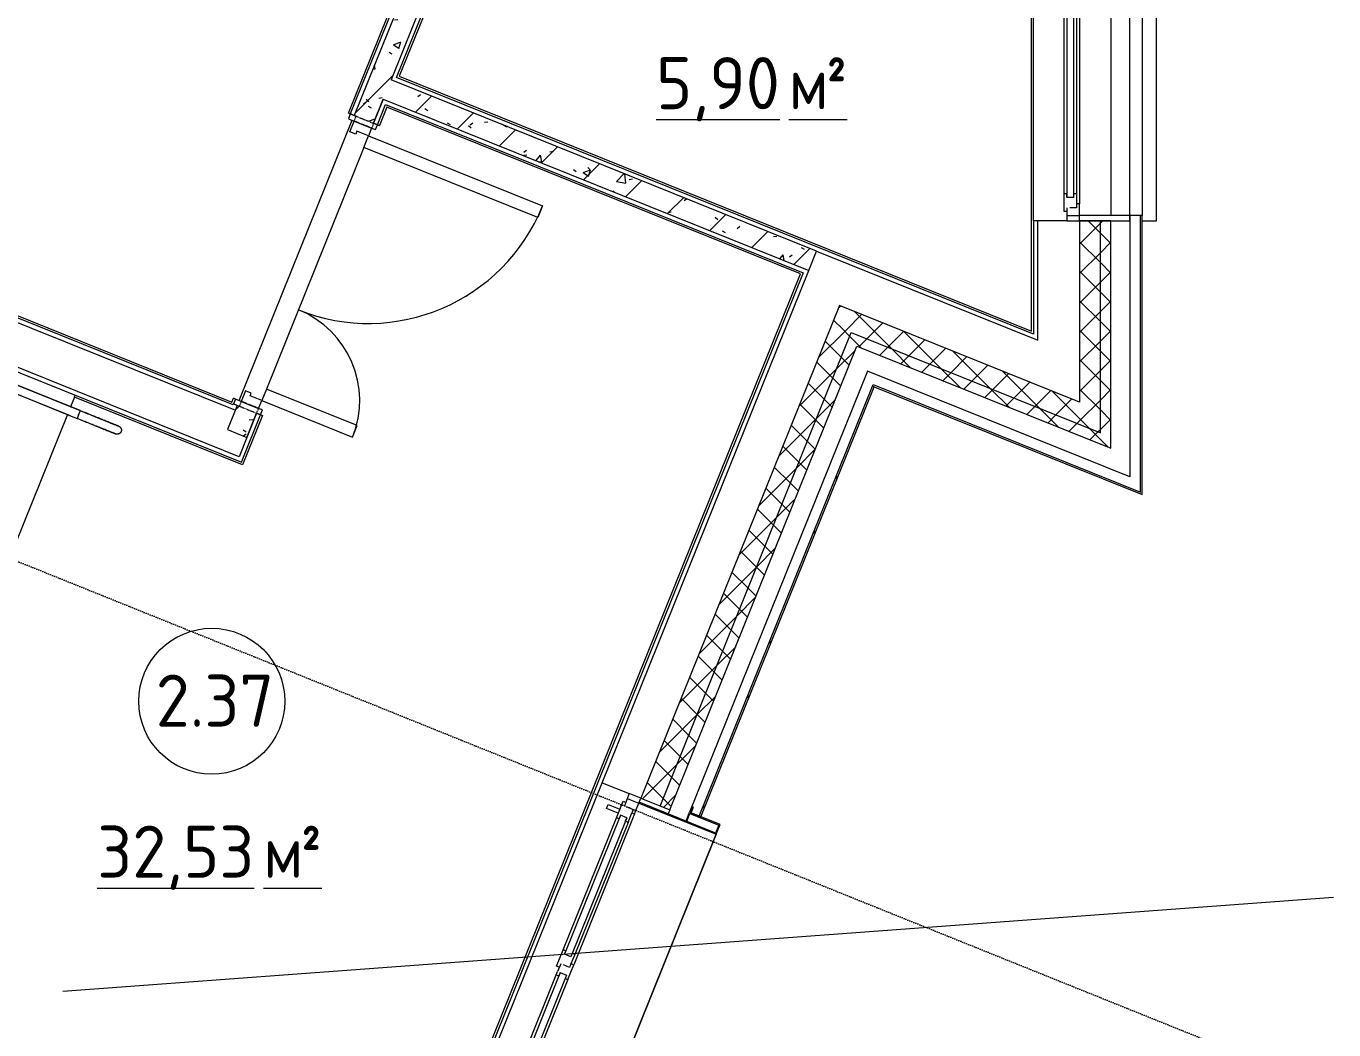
# Model space of a CAD drawing. Header units: millimetres. Extents: x -584918 to 2941280, y 3000189 to 4229862.
# Drawn here: x -421109 to -414836, y 3857967 to 3862783 of the extents above; entities that cross this region are included whole.
import ezdxf

# ---------------------------------------------------------------- set-up
doc = ezdxf.new("R2010")
doc.units = ezdxf.units.MM
doc.linetypes.add('ASVP_Линия разреза', pattern=[20, 0, -10, 0, -10])
doc.linetypes.add('ASVP_Невидимые', pattern=[5, 3, -2])
for name, color, linetype, lineweight in [('_ Окна', 7, 'Continuous', 0), ('Аннотация', 7, 'Continuous', 0), ('Двери', 7, 'Continuous', 0), ('Лестницы', 7, 'Continuous', 0), ('Марки помещений', 7, 'Continuous', 0), ('Обобщенные модели', 7, 'Continuous', 0), ('Ограждение', 7, 'Continuous', 0), ('Окна', 7, 'Continuous', 0), ('Перекрытие', 7, 'Continuous', 0), ('Разрезы', 7, 'Continuous', 0), ('Стены', 7, 'Continuous', 0), ('Стены внутренние', 7, 'Continuous', 0), ('Стены наружные', 7, 'Continuous', 0), ('Стены несущие', 7, 'Continuous', 0), ('Стены отделка', 7, 'Continuous', 0), ('Стены перегородки', 7, 'Continuous', 0), ('Стены разрез', 7, 'Continuous', 0), ('Стены штриховка', 7, 'Continuous', 0)]:
    doc.layers.add(name, color=color, linetype=linetype, lineweight=lineweight)
doc.styles.add('GOST Common_2', font='', dxfattribs={"height": 500})
doc.styles.add('GOST Common_3', font='', dxfattribs={"width": 0.9, "height": 500})
doc.styles.get('GOST Common_2').set_extended_font_data('GOST Common')
doc.styles.get('GOST Common_3').set_extended_font_data('GOST Common')
pattern_1 = [(45, (-445536.98, 3844560.27), (-141.4214, 141.4214), [])]
pattern_2 = [(50, (-445536.98, 3844560.27), (364.368, -31.8783), [38.1, -419.1]), (355, (-445536.98, 3844560.27), (-70.486, 382.1133), [30.48, -335.28]), (100.451, (-445506.6, 3844557.6), (293.885, 350.2334), [32.38, -356.18]), (46.184, (-445537, 3844661.87), (542.1585, -84.086), [57.15, -628.65]), (96.636, (-445491.8, 3844654.86), (474.805, 494.8554), [48.57, -534.27]), (351.184, (-445537, 3844661.87), (474.81, 494.85), [45.72, -502.92]), (21, (-445486.18, 3844636.47), (303.2285, -204.5305), [38.1, -419.1]), (326, (-445486.18, 3844636.47), (123.604, 368.376), [30.48, -335.28]), (71.451, (-445460.9, 3844619.42), (426.834, 163.8427), [32.38, -356.18]), (37.5, (-445536.98, 3844560.27), (6.17665, 169.11015), [16.764, -314.452, 16.764, -323.596, -336.55]), (37.5, (-445536.98, 3844560.27), (6.17665, 169.11015), [-671.576, 16.764, -319.786]), (7.5, (-445536.98, 3844560.27), (133.6389, 200.3615), [16.764, -177.292, 16.764, -306.832, -128.27]), (7.5, (-445536.98, 3844560.27), (133.6389, 200.3615), [-517.652, 16.764, -111.506]), (327.5, (-445650.27, 3844560.27), (271.1818, -11.45836), [16.764, -110.236, 16.764, -379.476, -525.78]), (327.5, (-445650.27, 3844560.27), (271.1818, -11.45836), [-523.24, 16.764, -509.016]), (317.5, (-445701.07, 3844560.27), (296.2585, 50.8528), [16.764, -148.336, 16.764, -246.38, -373.38]), (317.5, (-445701.07, 3844560.27), (296.2585, 50.8528), [-428.244, 16.764, -356.616])]
pattern_3 = [(45, (-445536.98, 3844560.27), (-70.71068, 70.71068), []), (135, (-445536.98, 3844560.27), (-70.71068, -70.71068), [])]

# ---------------------------------------------------------------- blocks, each defined once
blk = doc.blocks.new('ASVP_ДверьПротивопожарнаяСтальная_2 полотна - EI30 1370х2000h_полотна_ О Л _1250 в свету_-7420221-АР Этаж 02')
at = {"layer": 'Двери', "lineweight": 18}
for p, q in [((685, 1000), (625, 1000)), ((625, 1000), (625, 100)), ((685, 100), (685, 1000)), ((-685, 570), (-625, 570)), ((-685, 100), (-685, 570)), ((-625, 570), (-625, 100)), ((-725, 100), (-685, 100)), ((-725, 10), (-725, 100)), ((-625, 100), (-685, 100)), ((-685, 100), (-685, 40)), ((625, 100), (685, 100)), ((725, 100), (685, 100)), ((685, 100), (685, 40)), ((725, 10), (725, 100)), ((-670, 10), (-725, 10)), ((-685, 40), (-670, 40)), ((-670, 40), (-670, 10)), ((685, 40), (670, 40)), ((670, 40), (670, 10)), ((670, 10), (725, 10))]:
    blk.add_line(p, q, dxfattribs=at)
at = {"layer": 'Двери', "linetype": 'ASVP_Невидимые', "lineweight": 18}
for p, q in [((-750, 100), (-725, 100)), ((-750, 10), (-750, 100)), ((-725, 100), (-725, 10)), ((750, 100), (725, 100)), ((725, 100), (725, 10)), ((750, 10), (750, 100)), ((-725, 10), (-750, 10)), ((725, 10), (750, 10))]:
    blk.add_line(p, q, dxfattribs=at)
at = {"layer": 'Двери'}
for centre, radius, start, end in [((685, 100), 900, 90, 180), ((-685, 100), 470, 360, 90)]:
    blk.add_arc(centre, radius, start, end, dxfattribs=at)
blk = doc.blocks.new('Тип перил - Перила_Внутренний_-6862986-АР Этаж 02')
at = {"layer": 'Ограждение'}
for p, q in [((20962.3, 17836), (20997.7, 17821.8)), ((20968.9, 17852.4), (20970.6, 17856.8)), ((21012.7, 17858.9), (20977.2, 17873.1)), ((24639.4, 16397.3), (21041.7, 17847.2)), ((21026.7, 17810.1), (24624.5, 16360.2)), ((24687.3, 16378), (24651.9, 16392.3)), ((24636.9, 16355.2), (24672.4, 16340.9)), ((24680.7, 16361.7), (24679, 16357.3))]:
    blk.add_line(p, q, dxfattribs=at)
at = {"layer": 'Ограждение', "flags": 128}
for points in [[(21026.7, 17810.1), (21024.4, 17811), (21022, 17812), (21019.6, 17812.9), (21017.1, 17813.9), (21014.6, 17814.9), (21012.1, 17816), (21009.6, 17817), (21007, 17818), (21004.4, 17819.1), (21001.8, 17820.1), (20999.2, 17821.1), (20997.7, 17821.8)], [(21012.7, 17858.9), (21015.3, 17857.8), (21017.8, 17856.8), (21020.4, 17855.7), (21023, 17854.7), (21025.6, 17853.7), (21028.1, 17852.6), (21030.6, 17851.6), (21033.1, 17850.6), (21035.5, 17849.6), (21037.9, 17848.7), (21040.3, 17847.7), (21041.7, 17847.2)], [(24651.9, 16392.3), (24650.8, 16392.8), (24649.7, 16393.2), (24648.5, 16393.7), (24647.4, 16394.1), (24646.4, 16394.5), (24645.3, 16395), (24644.2, 16395.4), (24643.1, 16395.8), (24642.1, 16396.3), (24641, 16396.7), (24640, 16397.1), (24639.4, 16397.3)], [(24624.5, 16360.2), (24625.5, 16359.8), (24626.5, 16359.4), (24627.6, 16359), (24628.6, 16358.6), (24629.7, 16358.1), (24630.8, 16357.7), (24631.8, 16357.3), (24632.9, 16356.8), (24634.1, 16356.4), (24635.2, 16355.9), (24636.3, 16355.5), (24636.9, 16355.2)]]:
    blk.add_lwpolyline(points, dxfattribs=at)
blk = doc.blocks.new('Тип перил - Дуга D40_расстояние между поручнями 400-V43-АР Этаж 02')
at = {"layer": 'Ограждение'}
for p, q in [((0, 0), (0, 2.3)), ((0, -2.3), (0, 0))]:
    blk.add_line(p, q, dxfattribs=at)
at = {"layer": 'Ограждение', "flags": 128}
for points in [[(0, 20), (8, 20), (16, 20), (23.9, 20), (31.9, 20), (39.7, 20), (47.5, 20), (55.3, 20), (62.9, 20), (70.5, 20), (77.9, 20), (85.2, 20), (92.4, 20), (99.4, 20), (106.2, 20), (112.9, 20), (119.4, 20), (125.8, 20), (131.9, 20), (137.8, 20), (143.5, 20), (148.9, 20), (154.1, 20), (159.1, 20), (163.8, 20), (168.3, 20), (172.5, 20), (176.4, 20), (180, 20), (183.4, 20), (186.4, 20), (189.2, 20), (191.6, 20), (193.7, 20), (195.6, 20), (197.1, 20), (198.3, 20), (199.2, 20), (199.7, 20), (200, 20), (200, 20)], [(200, 20), (199.8, 20), (199.4, 20), (198.6, 20), (197.4, 20), (196, 20), (194.3, 20), (192.2, 20), (189.8, 20), (187.2, 20), (184.2, 20), (181, 20), (177.4, 20), (173.6, 20), (169.5, 20), (165.1, 20), (160.4, 20), (155.5, 20), (150.4, 20), (145, 20), (139.3, 20), (133.5, 20), (127.4, 20), (121.2, 20), (114.7, 20), (108.1, 20), (101.2, 20), (94.3, 20), (87.1, 20), (79.9, 20), (72.5, 20), (65, 20), (57.3, 20), (49.6, 20), (41.8, 20), (34, 20), (26.1, 20), (18.1, 20), (10.2, 20), (2.2, 20), (0, 20)], [(200, 20), (200.8, 20), (201.6, 19.9), (202.4, 19.9), (203.2, 19.7), (204, 19.6), (204.8, 19.4), (205.5, 19.2), (206.3, 19), (207, 18.7), (207.8, 18.4), (208.5, 18.1), (209.2, 17.7), (209.9, 17.4), (210.6, 16.9), (211.3, 16.5), (211.9, 16), (212.6, 15.6), (213.2, 15), (213.8, 14.5), (214.3, 13.9), (214.9, 13.3), (215.4, 12.7), (215.9, 12.1), (216.4, 11.5), (216.8, 10.8), (217.2, 10.1), (217.6, 9.4), (218, 8.7), (218.3, 8), (218.6, 7.2), (218.9, 6.5), (219.2, 5.7), (219.4, 5), (219.6, 4.2), (219.7, 3.4), (219.8, 2.6), (219.9, 1.8), (220, 1), (220, 0.2), (220, 0)], [(220, 0), (220, -0.8), (219.9, -1.6), (219.9, -2.4), (219.7, -3.2), (219.6, -4), (219.4, -4.8), (219.2, -5.5), (219, -6.3), (218.7, -7), (218.4, -7.8), (218.1, -8.5), (217.7, -9.2), (217.4, -9.9), (216.9, -10.6), (216.5, -11.3), (216, -11.9), (215.6, -12.6), (215, -13.2), (214.5, -13.8), (213.9, -14.3), (213.3, -14.9), (212.7, -15.4), (212.1, -15.9), (211.5, -16.4), (210.8, -16.8), (210.1, -17.2), (209.4, -17.6), (208.7, -18), (208, -18.3), (207.2, -18.6), (206.5, -18.9), (205.7, -19.2), (205, -19.4), (204.2, -19.6), (203.4, -19.7), (202.6, -19.8), (201.8, -19.9), (201, -20), (200.2, -20), (200, -20)], [(0, -20), (8, -20), (16, -20), (23.9, -20), (31.9, -20), (39.7, -20), (47.5, -20), (55.3, -20), (62.9, -20), (70.5, -20), (77.9, -20), (85.2, -20), (92.4, -20), (99.4, -20), (106.2, -20), (112.9, -20), (119.4, -20), (125.8, -20), (131.9, -20), (137.8, -20), (143.5, -20), (148.9, -20), (154.1, -20), (159.1, -20), (163.8, -20), (168.3, -20), (172.5, -20), (176.4, -20), (180, -20), (183.4, -20), (186.4, -20), (189.2, -20), (191.6, -20), (193.7, -20), (195.6, -20), (197.1, -20), (198.3, -20), (199.2, -20), (199.7, -20), (200, -20), (200, -20)], [(200, -20), (199.8, -20), (199.4, -20), (198.6, -20), (197.4, -20), (196, -20), (194.3, -20), (192.2, -20), (189.8, -20), (187.2, -20), (184.2, -20), (181, -20), (177.4, -20), (173.6, -20), (169.5, -20), (165.1, -20), (160.4, -20), (155.5, -20), (150.4, -20), (145, -20), (139.3, -20), (133.5, -20), (127.4, -20), (121.2, -20), (114.7, -20), (108.1, -20), (101.2, -20), (94.3, -20), (87.1, -20), (79.9, -20), (72.5, -20), (65, -20), (57.3, -20), (49.6, -20), (41.8, -20), (34, -20), (26.1, -20), (18.1, -20), (10.2, -20), (2.2, -20), (0, -20)]]:
    blk.add_lwpolyline(points, dxfattribs=at)
blk = doc.blocks.new('Тип перил - Перила_Внутренний_-V44-АР Этаж 02')
at = {"layer": 'Ограждение'}
for p, q in [((20977.2, 17873.1), (20962.3, 17836)), ((20962.3, 17836), (20997.7, 17821.8)), ((20977.2, 17873.1), (21012.7, 17858.9)), ((21012.7, 17858.9), (20997.7, 17821.8)), ((21012.7, 17858.9), (20997.7, 17821.8)), ((20997.7, 17821.8), (21015.6, 17814.6)), ((21012.7, 17858.9), (21030.5, 17851.7)), ((21021.8, 17830.1), (21015.6, 17814.6)), ((21021.8, 17830.1), (21015.6, 17814.6)), ((21015.6, 17814.6), (21018.5, 17813.4)), ((21030.5, 17851.7), (21024.2, 17836.1)), ((21030.5, 17851.7), (21024.2, 17836.1)), ((21030.5, 17851.7), (21033.4, 17850.5)), ((21033.4, 17850.5), (24631.1, 16400.7)), ((21018.5, 17813.4), (24616.2, 16363.6)), ((24631.1, 16400.7), (24651.9, 16392.3)), ((24651.9, 16392.3), (24687.3, 16378)), ((24687.3, 16378), (24672.4, 16340.9)), ((24616.2, 16363.6), (24636.9, 16355.2)), ((24636.9, 16355.2), (24672.4, 16340.9))]:
    blk.add_line(p, q, dxfattribs=at)
blk = doc.blocks.new('Тип перил - Перила_Внутренний_-6862999-АР Этаж 02')
at = {"layer": 'Ограждение', "flags": 128}
for points in [[(24643.1, 16395.8), (24642.1, 16396.3), (24641, 16396.7), (24640, 16397.1), (24639.4, 16397.3)], [(24651.9, 16392.3), (24650.8, 16392.8), (24649.7, 16393.2), (24648.5, 16393.7), (24647.4, 16394.1)], [(24624.5, 16360.2), (24625.5, 16359.8), (24626.5, 16359.4), (24627.6, 16359), (24628.6, 16358.6)], [(24631.8, 16357.3), (24632.9, 16356.8), (24634.1, 16356.4), (24635.2, 16355.9), (24636.3, 16355.5), (24636.9, 16355.2)]]:
    blk.add_lwpolyline(points, dxfattribs=at)
blk = doc.blocks.new('Тип перил - Перила_Внутренний_-V45-АР Этаж 02')
at = {"layer": 'Ограждение'}
for p, q in [((24639.4, 16397.4), (24651.9, 16392.3)), ((24624.4, 16360.3), (24636.9, 16355.2))]:
    blk.add_line(p, q, dxfattribs=at)
blk = doc.blocks.new('ASVP_ДверьПротивопожарнаяСтальная_2 полотна - EI30 1370х2000h_полотна_ О Пр _1250 в свету_-7521761-АР Этаж 02')
at = {"layer": 'Двери', "lineweight": 18}
for p, q in [((-685, 950), (-625, 950)), ((-685, 50), (-685, 950)), ((-625, 950), (-625, 50)), ((685, 520), (625, 520)), ((625, 520), (625, 50)), ((685, 50), (685, 520)), ((-725, 50), (-685, 50)), ((-725, -40), (-725, 50)), ((-625, 50), (-685, 50)), ((-685, 50), (-685, -10)), ((625, 50), (685, 50)), ((725, 50), (685, 50)), ((685, 50), (685, -10)), ((725, -40), (725, 50)), ((-670, -40), (-725, -40)), ((-685, -10), (-670, -10)), ((-670, -10), (-670, -40)), ((685, -10), (670, -10)), ((670, -10), (670, -40)), ((670, -40), (725, -40))]:
    blk.add_line(p, q, dxfattribs=at)
at = {"layer": 'Двери', "linetype": 'ASVP_Невидимые', "lineweight": 18}
for p, q in [((-750, 50), (-725, 50)), ((-750, -40), (-750, 50)), ((-725, 50), (-725, -40)), ((750, 50), (725, 50)), ((725, 50), (725, -40)), ((750, -40), (750, 50)), ((-725, -40), (-750, -40)), ((725, -40), (750, -40))]:
    blk.add_line(p, q, dxfattribs=at)
at = {"layer": 'Двери'}
for centre, radius, start, end in [((-685, 50), 900, 360, 90), ((685, 50), 470, 90, 180)]:
    blk.add_arc(centre, radius, start, end, dxfattribs=at)
blk = doc.blocks.new('ASVP_ОТКОС_Оштукатуривание дверного откоса - Оштукатуривание дверного откоса-7521762-АР Этаж 02')
at = {"layer": 'Обобщенные модели'}
for p, q in [((-750, 30), (-750, 0)), ((-750, 0), (-725, 0)), ((-725, 0), (-725, 30)), ((725, 30), (725, 0)), ((725, 0), (750, 0)), ((750, 0), (750, 30))]:
    blk.add_line(p, q, dxfattribs=at)
blk = doc.blocks.new('ASVP_ОТКОС_Оштукатуривание дверного откоса - Оштукатуривание дверного откоса-5741164-АР Этаж 02')
at = {"layer": 'Обобщенные модели'}
for p, q in [((-750, 20), (-750, 0)), ((-725, 0), (-725, 20)), ((725, 20), (725, 0)), ((725, 0), (750, 0)), ((750, 0), (750, 20)), ((-750, 0), (-725, 0))]:
    blk.add_line(p, q, dxfattribs=at)
blk = doc.blocks.new('Окно_ПВХ_1Створка_1Фрамуга-верх - ОП_2100_h_х1150_1ст1фр_ желтый-7897296-АР Этаж 02')
at = {"layer": '_ Окна'}
for p, q in [((-519, 100), (-600, 100)), ((-600, 100), (-600, 40)), ((-575, 40), (-575, 100)), ((-537, 54), (-537, 86)), ((-537, 86), (-519, 86)), ((-519, 86), (-519, 100)), ((-470, 86), (-519, 86)), ((-488, 72), (-488, 40)), ((-470, 72), (-488, 72)), ((-488, 72), (488, 72)), ((-470, 86), (-470, 72)), ((470, 86), (470, 72)), ((470, 86), (519, 86)), ((470, 72), (488, 72)), ((488, 72), (488, 40)), ((519, 100), (519, 86)), ((600, 100), (519, 100)), ((519, 86), (537, 86)), ((537, 86), (537, 54)), ((575, 40), (575, 100)), ((600, 40), (600, 100)), ((-600, 40), (-537, 40)), ((-555, 26), (-555, 40)), ((-470, 26), (-555, 26)), ((-488, 40), (-470, 40)), ((-488, 40), (488, 40)), ((-470, 40), (-470, 26)), ((470, 40), (470, 26)), ((488, 40), (470, 40)), ((555, 26), (470, 26)), ((537, 40), (600, 40)), ((555, 40), (555, 26))]:
    blk.add_line(p, q, dxfattribs=at)
at = {"layer": 'Окна'}
for p, q in [((600, 470), (-600, 470)), ((-600, 470), (-600, 400)), ((600, 399.8), (600, 470)), ((-519, 100), (519, 100)), ((-470, 86), (470, 86)), ((-513.5, -34), (-513.5, 26)), ((-493.5, 26), (-493.5, -34)), ((470, 26), (-470, 26)), ((-493.5, -34), (-513.5, -34))]:
    blk.add_line(p, q, dxfattribs=at)
blk = doc.blocks.new('Окно_ПВХ_2Створки_1Фрамуга-верх - ОП_2100_h_х1750_2ст1фр-7979833-АР Этаж 02')
at = {"layer": '_ Окна'}
for p, q in [((-819, 100), (-900, 100)), ((-900, 100), (-900, 40)), ((-875, 40), (-875, 100)), ((-837, 54), (-837, 86)), ((-837, 86), (-819, 86)), ((-819, 86), (-819, 100)), ((-770, 86), (-819, 86)), ((-788, 72), (-788, 40)), ((-770, 72), (-788, 72)), ((-788, 72), (-69, 72)), ((-770, 86), (-770, 72)), ((-87, 86), (-87, 72)), ((-87, 86), (-38, 86)), ((-87, 72), (-69, 72)), ((-69, 72), (-69, 40)), ((38, 100), (-38, 100)), ((-38, 100), (-38, 86)), ((-38, 86), (-20, 86)), ((-20, 86), (-20, 54)), ((20, 54), (20, 86)), ((20, 86), (38, 86)), ((38, 86), (38, 100)), ((38, 86), (819, 86)), ((819, 100), (819, 86)), ((900, 100), (819, 100)), ((819, 86), (837, 86)), ((837, 86), (837, 54)), ((875, 40), (875, 100)), ((900, 40), (900, 100)), ((-900, 40), (-837, 40)), ((-855, 26), (-855, 40)), ((-770, 26), (-855, 26)), ((-788, 40), (-770, 40)), ((-788, 40), (-69, 40)), ((-770, 40), (-770, 26)), ((-87, 40), (-87, 26)), ((-69, 40), (-87, 40)), ((-2, 26), (-87, 26)), ((-20, 40), (20, 40)), ((-2, 40), (-2, 26)), ((20, 54), (837, 54)), ((20, 54), (38, 54)), ((38, 40), (20, 40)), ((38, 54), (38, 40)), ((819, 54), (819, 40)), ((837, 54), (819, 54)), ((837, 40), (819, 40)), ((837, 40), (900, 40))]:
    blk.add_line(p, q, dxfattribs=at)
at = {"layer": 'Окна'}
for p, q in [((-819, 100), (-38, 100)), ((-770, 86), (-87, 86)), ((38, 100), (819, 100)), ((-813.5, -34), (-813.5, 26)), ((-793.5, 26), (-793.5, -34)), ((-87, 26), (-770, 26)), ((819, 40), (38, 40)), ((-793.5, -34), (-813.5, -34))]:
    blk.add_line(p, q, dxfattribs=at)
blk = doc.blocks.new('Откос наружный7 - Откос наружный-7694363-АР Этаж 02')
at = {"layer": 'Стены разрез'}
for p, q in [((29722.9, 10399.3), (29480.9, 10399.3)), ((29480.9, 10374.3), (29722.9, 10374.3)), ((29722.9, 10374.3), (29722.9, 10399.3)), ((29722.9, 9224.3), (29480.9, 9224.3)), ((29722.9, 9199.3), (29722.9, 9224.3)), ((29480.9, 9199.3), (29722.9, 9199.3))]:
    blk.add_line(p, q, dxfattribs=at)
blk = doc.blocks.new('Откос с зашивкой _верх_низ_ - Откос-7921503-АР Этаж 02')
at = {"layer": 'Обобщенные модели'}
for p, q in [((-880, 300), (-880, -100)), ((-875, -100), (-875, 300)), ((875, 300), (875, -100)), ((880, -100), (880, 300)), ((-920, 55), (-955, 55)), ((-955, 55), (-955, 50)), ((-955, 50), (-925, 50)), ((-925, 50), (-925, -100)), ((-920, -95), (-920, 55)), ((-920, 55), (-880, 55)), ((880, 55), (920, 55)), ((955, 55), (920, 55)), ((920, 55), (920, -95)), ((925, -100), (925, 50)), ((925, 50), (955, 50)), ((955, 50), (955, 55)), ((-925, -100), (-875, -100)), ((-875, -95), (-920, -95)), ((-880, -100), (-875, -100)), ((-875, -100), (-875, -95)), ((-875, -100), (875, -100)), ((875, -100), (-875, -100)), ((920, -95), (875, -95)), ((875, -95), (875, -100)), ((875, -100), (880, -100)), ((875, -100), (925, -100))]:
    blk.add_line(p, q, dxfattribs=at)
blk = doc.blocks.new('ASVP_Марка_Помещение_ДваЗначения - Номер Площадь-685795-АР Этаж 02')
at = {"layer": 'Марки помещений'}
blk.add_circle((0, 0), 3.5, dxfattribs=at)

msp = doc.modelspace()

# ---------------------------------------------------------------- hatches: boundary and pattern name
at = {"layer": 'Стены внутренние'}
h = msp.add_hatch(dxfattribs=at)
h.set_pattern_fill('FP_1', color=256, style=0, pattern_type=2)
h.set_pattern_definition(pattern_1)
h.paths.add_polyline_path([(-420049.653, 3860809.972), (-420002.931, 3860925.911), (-420095.682, 3860963.289), (-420142.404, 3860847.349), (-420068.48, 3860817.559)])
h.paths.add_polyline_path([(-419442.266, 3862317.19), (-419138.722, 3863070.429), (-419231.474, 3863107.806), (-419535.018, 3862354.567), (-419451.611, 3862320.955)])
h.paths.add_polyline_path([(-418727.568, 3864090.699), (-418310.266, 3865126.228), (-418403.018, 3865163.605), (-418820.32, 3864128.077), (-418755.394, 3864101.913)])
h.paths.add_polyline_path([(-417899.112, 3866146.498), (-417657.484, 3866746.093), (-417750.236, 3866783.47), (-417991.864, 3866183.876), (-417926.938, 3866157.712)])
h = msp.add_hatch(dxfattribs=at)
h.set_pattern_fill('FP_2', color=256, style=0, pattern_type=2)
h.set_pattern_definition(pattern_2)
h.paths.add_polyline_path([(-420049.653, 3860809.972), (-420002.931, 3860925.911), (-420095.682, 3860963.289), (-420142.404, 3860847.349), (-420068.48, 3860817.559)])
h.paths.add_polyline_path([(-419442.266, 3862317.19), (-419138.722, 3863070.429), (-419231.474, 3863107.806), (-419535.018, 3862354.567), (-419451.611, 3862320.955)])
h.paths.add_polyline_path([(-418727.568, 3864090.699), (-418310.266, 3865126.228), (-418403.018, 3865163.605), (-418820.32, 3864128.077), (-418755.394, 3864101.913)])
h.paths.add_polyline_path([(-417899.112, 3866146.498), (-417657.484, 3866746.093), (-417750.236, 3866783.47), (-417991.864, 3866183.876), (-417926.938, 3866157.712)])
h = msp.add_hatch(dxfattribs=at)
h.set_pattern_fill('FP_1', color=256, style=0, pattern_type=2)
h.set_pattern_definition(pattern_1)
h.paths.add_polyline_path([(-417355.003, 3861610.822), (-417317.625, 3861703.574), (-419358.166, 3862525.882), (-419395.544, 3862433.13), (-417373.553, 3861618.297)])
h = msp.add_hatch(dxfattribs=at)
h.set_pattern_fill('FP_2', color=256, style=0, pattern_type=2)
h.set_pattern_definition(pattern_2)
h.paths.add_polyline_path([(-417355.003, 3861610.822), (-417317.625, 3861703.574), (-419358.166, 3862525.882), (-419395.544, 3862433.13), (-417373.553, 3861618.297)])
at = {"layer": 'Стены наружные'}
h = msp.add_hatch(dxfattribs=at)
h.set_pattern_fill('FP_36', color=256, style=0, pattern_type=2)
h.set_pattern_definition(pattern_3)
h.paths.add_polyline_path([(-415906.082, 3860757.392), (-415906.082, 3861848.864), (-415956.082, 3861848.864), (-415956.082, 3860777.542)])
h.paths.add_polyline_path([(-415956.082, 3863048.864), (-415906.082, 3863048.864), (-415906.082, 3866363.747), (-415956.082, 3866383.896), (-415956.082, 3863290.639)])
h = msp.add_hatch(dxfattribs=at)
h.set_pattern_fill('FP_36', color=256, style=0, pattern_type=2)
h.set_pattern_definition(pattern_3)
h.paths.add_polyline_path([(-415956.082, 3860831.449), (-415956.082, 3861848.864), (-416056.082, 3861848.864), (-416056.082, 3860871.747)])
h.paths.add_polyline_path([(-415956.082, 3863048.864), (-415956.082, 3866276.082), (-416056.082, 3866316.38), (-416056.082, 3863048.864)])
h = msp.add_hatch(dxfattribs=at)
h.set_pattern_fill('FP_36', color=256, style=0, pattern_type=2)
h.set_pattern_definition(pattern_3)
h.paths.add_polyline_path([(-416056.082, 3860871.747), (-416056.082, 3860979.562), (-417206.876, 3861443.315), (-417244.254, 3861350.563), (-416323.622, 3860979.562)])
h = msp.add_hatch(dxfattribs=at)
h.set_pattern_fill('FP_36', color=256, style=0, pattern_type=2)
h.set_pattern_definition(pattern_3)
h.paths.add_polyline_path([(-419039.072, 3856629.215), (-418740.051, 3857371.23), (-418832.803, 3857408.608), (-419131.824, 3856666.592)])
h.paths.add_polyline_path([(-418067.254, 3859040.764), (-417151.502, 3861313.185), (-417244.254, 3861350.563), (-418160.006, 3859078.142)])
h = msp.add_hatch(dxfattribs=at)
h.set_pattern_fill('FP_36', color=256, style=0, pattern_type=2)
h.set_pattern_definition(pattern_3)
h.paths.add_polyline_path([(-415956.082, 3860777.542), (-415956.082, 3860831.449), (-417151.502, 3861313.185), (-417170.191, 3861266.809), (-416056.082, 3860817.84)])
h = msp.add_hatch(dxfattribs=at)
h.set_pattern_fill('FP_36', color=256, style=0, pattern_type=2)
h.set_pattern_definition(pattern_3)
h.paths.add_polyline_path([(-418955.319, 3856703.278), (-418693.675, 3857352.541), (-418740.051, 3857371.23), (-419001.695, 3856721.967), (-418992.696, 3856718.34)])
h.paths.add_polyline_path([(-418020.878, 3859022.075), (-417123.815, 3861248.12), (-417170.191, 3861266.809), (-418067.254, 3859040.764)])
h = msp.add_hatch(dxfattribs=at)
h.set_pattern_fill('FP_17', color=256, style=0, pattern_type=2)
h.set_pattern_definition([(45, (-445536.98, 3844560.27), (-235.7317, 235.7317), []), (45, (-445379.83, 3844560.27), (-235.7317, 235.7317), [])])
h.paths.add_polyline_path([(-417872.406, 3858989.197), (-417040.754, 3861052.926), (-417048.174, 3861055.916), (-417879.826, 3858992.187)])

# ---------------------------------------------------------------- linework, layer by layer
at = {"layer": 'Аннотация'}
msp.add_line((-420932.97, 3858152.547), (-414837.974, 3858603.443), dxfattribs=at)
at = {"layer": 'Лестницы'}
for p, q in [((-419488.988, 3862201.25), (-419956.208, 3861041.851)), ((-420877.359, 3861003.366), (-420896.19, 3860956.639)), ((-420877.359, 3861003.366), (-420896.19, 3860956.639)), ((-420910.858, 3860920.241), (-421415.597, 3859667.739)), ((-420910.858, 3860920.241), (-421415.597, 3859667.739))]:
    msp.add_line(p, q, dxfattribs=at)
at = {"layer": 'Перекрытие'}
msp.add_line((-420086.338, 3860986.477), (-419544.362, 3862331.379), dxfattribs=at)
at = {"layer": 'Разрезы', "linetype": 'ASVP_Линия разреза'}
msp.add_line((-475587.767, 3882153.064), (-407776.35, 3854826.075), dxfattribs=at)
at = {"layer": 'Стены внутренние'}
for p, q in [((-416286.082, 3861320.222), (-416286.082, 3863505.731)), ((-426144.643, 3863406.321), (-420121.639, 3860979.14)), ((-419562.844, 3862365.781), (-419272.382, 3863086.556)), ((-416276.082, 3861848.864), (-416276.082, 3863048.864)), ((-419125.848, 3863022.115), (-419319.128, 3862542.494)), ((-419319.128, 3862542.494), (-416286.082, 3861320.222)), ((-419553.568, 3862362.043), (-419562.844, 3862365.781)), ((-419378.932, 3862394.091), (-419414.441, 3862305.977)), ((-417394.041, 3861594.21), (-419378.932, 3862394.091)), ((-419423.716, 3862309.714), (-419414.441, 3862305.977)), ((-419333.94, 3856780.387), (-417394.041, 3861594.21)), ((-420877.359, 3861003.366), (-420873.622, 3861012.641)), ((-420070.418, 3860678.181), (-420877.359, 3861003.366)), ((-420121.639, 3860979.14), (-420114.164, 3860997.69)), ((-420104.888, 3860993.953), (-420114.164, 3860997.69)), ((-419975.105, 3860914.698), (-420070.418, 3860678.181)), ((-419984.38, 3860918.436), (-419975.105, 3860914.698)), ((-418345.51, 3859152.897), (-418215.657, 3859100.568))]:
    msp.add_line(p, q, dxfattribs=at)
at = {"layer": 'Стены наружные'}
for p, q in [((-415906.082, 3863023.864), (-415906.082, 3861873.864)), ((-415814.082, 3861873.864), (-415814.082, 3863023.864)), ((-415756.082, 3863023.864), (-415756.082, 3861873.864)), ((-416116.082, 3861848.864), (-416256.082, 3861848.864)), ((-418020.878, 3859022.075), (-418028.354, 3859003.525)), ((-417943.022, 3858969.137), (-417926.202, 3859010.876))]:
    msp.add_line(p, q, dxfattribs=at)
at = {"layer": 'Стены несущие'}
for p, q in [((-419231.474, 3863107.806), (-419535.018, 3862354.567)), ((-419138.722, 3863070.429), (-419358.166, 3862525.882)), ((-417317.625, 3861703.574), (-419358.166, 3862525.882)), ((-419442.266, 3862317.19), (-419395.544, 3862433.13)), ((-419395.544, 3862433.13), (-419442.266, 3862317.19)), ((-419395.544, 3862433.13), (-417355.003, 3861610.822)), ((-419535.018, 3862354.567), (-419525.743, 3862350.83)), ((-417355.003, 3861610.822), (-417317.625, 3861703.574)), ((-420095.682, 3860963.289), (-420142.404, 3860847.349)), ((-420086.407, 3860959.551), (-420095.682, 3860963.289)), ((-420049.653, 3860809.972), (-420002.931, 3860925.911)), ((-420002.931, 3860925.911), (-420049.653, 3860809.972)), ((-420142.404, 3860847.349), (-420049.653, 3860809.972))]:
    msp.add_line(p, q, dxfattribs=at)
at = {"layer": 'Стены отделка'}
for p, q in [((-426078.248, 3863347.22), (-420105.027, 3860940.101)), ((-420116.102, 3860966.127), (-426070.773, 3863365.771)), ((-419250.024, 3863115.282), (-419553.568, 3862362.043)), ((-420087.03, 3860717.22), (-425967.5, 3863086.961)), ((-425956.425, 3863060.935), (-420075.955, 3860691.194)), ((-419332.141, 3862536.956), (-419120.172, 3863062.953)), ((-416276.082, 3861305.411), (-419332.141, 3862536.956)), ((-419423.716, 3862309.714), (-419384.469, 3862407.104)), ((-419384.469, 3862407.104), (-417381.028, 3861599.747)), ((-419553.568, 3862362.043), (-419535.018, 3862354.567)), ((-419442.266, 3862317.19), (-419423.716, 3862309.714)), ((-416276.082, 3861848.864), (-416276.082, 3861305.411)), ((-416256.082, 3861848.864), (-416276.082, 3861848.864)), ((-416256.082, 3861275.788), (-416256.082, 3861848.864)), ((-415814.082, 3861873.864), (-415814.082, 3860621.128)), ((-415756.082, 3861873.864), (-415814.082, 3861873.864)), ((-415756.082, 3860535.223), (-415756.082, 3861873.864)), ((-417317.625, 3861703.574), (-416256.082, 3861275.788)), ((-417381.028, 3861599.747), (-419328.403, 3856767.374)), ((-419317.328, 3856741.348), (-417355.003, 3861610.822)), ((-417072.871, 3861128.401), (-417926.202, 3859010.876)), ((-415814.082, 3860621.128), (-417072.871, 3861128.401)), ((-417872.406, 3858989.197), (-417040.754, 3861052.926)), ((-417040.754, 3861052.926), (-415756.082, 3860535.223)), ((-420114.233, 3860970.765), (-420116.102, 3860966.127)), ((-420095.682, 3860963.289), (-420114.233, 3860970.765)), ((-420075.955, 3860691.194), (-419984.38, 3860918.436)), ((-419984.38, 3860918.436), (-420002.931, 3860925.911)), ((-420049.653, 3860809.972), (-420087.03, 3860717.22)), ((-417926.202, 3859010.876), (-417872.406, 3858989.197))]:
    msp.add_line(p, q, dxfattribs=at)
at = {"layer": 'Стены перегородки'}
for p, q in [((-416056.082, 3861848.864), (-416056.082, 3860979.562)), ((-415906.082, 3861848.864), (-416056.082, 3861848.864)), ((-415906.082, 3860757.392), (-415906.082, 3861848.864)), ((-417206.876, 3861443.315), (-418160.006, 3859078.142)), ((-416056.082, 3860979.562), (-417206.876, 3861443.315)), ((-418020.878, 3859022.075), (-417123.815, 3861248.12)), ((-417123.815, 3861248.12), (-415906.082, 3860757.392)), ((-418160.006, 3859078.142), (-418020.878, 3859022.075))]:
    msp.add_line(p, q, dxfattribs=at)
at = {"layer": 'Стены штриховка'}
for p, q in [((-415956.082, 3860831.449), (-415956.082, 3861848.864)), ((-415764.082, 3860547.072), (-415764.082, 3861873.864)), ((-418067.254, 3859040.764), (-417151.502, 3861313.185)), ((-417151.502, 3861313.185), (-415956.082, 3860831.449)), ((-417879.826, 3858992.187), (-417045.184, 3861063.337)), ((-417040.754, 3861052.926), (-417048.174, 3861055.916)), ((-417045.184, 3861063.337), (-415764.082, 3860547.072))]:
    msp.add_line(p, q, dxfattribs=at)

# ---------------------------------------------------------------- block references
at = {"layer": 'Двери'}
for name, p, rotation in [('ASVP_ДверьПротивопожарнаяСтальная_2 полотна - EI30 1370х2000h_полотна_ О Пр _1250 в свету_-7521761-АР Этаж 02', (-419768.974, 3861640.239), 248.0513009164577), ('ASVP_ДверьПротивопожарнаяСтальная_2 полотна - EI30 1370х2000h_полотна_ О Л _1250 в свету_-7420221-АР Этаж 02', (-420180.197, 3856981.257), 338.0513009164578)]:
    msp.add_blockref(name, p, dxfattribs=dict(at, rotation=rotation))
at = {"layer": 'Марки помещений', "xscale": 99.99999999999993, "yscale": 99.99999999999993, "zscale": 99.99999999999993}
msp.add_blockref('ASVP_Марка_Помещение_ДваЗначения - Номер Площадь-685795-АР Этаж 02', (-420218.176, 3859543.955), dxfattribs=at)
at = {"layer": 'Обобщенные модели'}
for name, p, rotation in [('ASVP_ОТКОС_Оштукатуривание дверного откоса - Оштукатуривание дверного откоса-7521762-АР Этаж 02', (-419833.901, 3861666.404), 248.0513009164577), ('ASVP_ОТКОС_Оштукатуривание дверного откоса - Оштукатуривание дверного откоса-5741164-АР Этаж 02', (-419704.048, 3861614.075), 68.05130091645749), ('Откос с зашивкой _верх_низ_ - Откос-7921503-АР Этаж 02', (-418218.149, 3858131.242), 68.05130091645732)]:
    msp.add_blockref(name, p, dxfattribs=dict(at, rotation=rotation))
at = {"layer": 'Ограждение'}
for name in ['Тип перил - Перила_Внутренний_-6862986-АР Этаж 02', 'Тип перил - Перила_Внутренний_-V44-АР Этаж 02', 'Тип перил - Перила_Внутренний_-V45-АР Этаж 02', 'Тип перил - Перила_Внутренний_-6862999-АР Этаж 02']:
    msp.add_blockref(name, (-445536.981, 3844560.265), dxfattribs=at)
at = {"layer": 'Ограждение', "rotation": 338.0513009164569}
msp.add_blockref('Тип перил - Дуга D40_расстояние между поручнями 400-V43-АР Этаж 02', (-420857.148, 3860919.751), dxfattribs=at)
at = {"layer": 'Окна'}
for name, p, rotation in [('Окно_ПВХ_1Створка_1Фрамуга-верх - ОП_2100_h_х1150_1ст1фр_ желтый-7897296-АР Этаж 02', (-416156.082, 3862448.864), 270), ('Окно_ПВХ_2Створки_1Фрамуга-верх - ОП_2100_h_х1750_2ст1фр-7979833-АР Этаж 02', (-418589.156, 3858280.752), 248.0513009164577)]:
    msp.add_blockref(name, p, dxfattribs=dict(at, rotation=rotation))
at = {"layer": 'Стены'}
msp.add_blockref('Откос наружный7 - Откос наружный-7694363-АР Этаж 02', (-445536.981, 3852649.531), dxfattribs=at)

# ---------------------------------------------------------------- texts
at = {"layer": 'Марки помещений', "char_height": 250, "attachment_point": 1}
for s, insert, width, style in [('\\L5,90 ', (-418087.025, 3862634.571), 772.02506, 'GOST Common_2'), ('\\L\\fGOST Common|b0|i0|c238|p34|;\\W.9;\\L²', (-417271.447, 3862634.571), 165.94931, 'GOST Common_3'), ('\\L\\fGOST Common|b0|i0|c204|p34|;\\W.9;\\Lм', (-417450.041, 3862634.571), 216.45562, 'GOST Common_2'), ('2.37', (-420486.833, 3859671.68), 663.79725, 'GOST Common_2'), ('\\L32,53 ', (-420767.619, 3858947.15), 966.83512, 'GOST Common_2'), ('\\L\\fGOST Common|b0|i0|c238|p34|;\\W.9;\\L²', (-419791.307, 3858947.15), 165.94931, 'GOST Common_3'), ('\\L\\fGOST Common|b0|i0|c204|p34|;\\W.9;\\Lм', (-419969.901, 3858947.15), 216.45562, 'GOST Common_2')]:
    msp.add_mtext(s, dxfattribs=dict(at, insert=insert, width=width, style=style))

doc.saveas('drawing.dxf')
